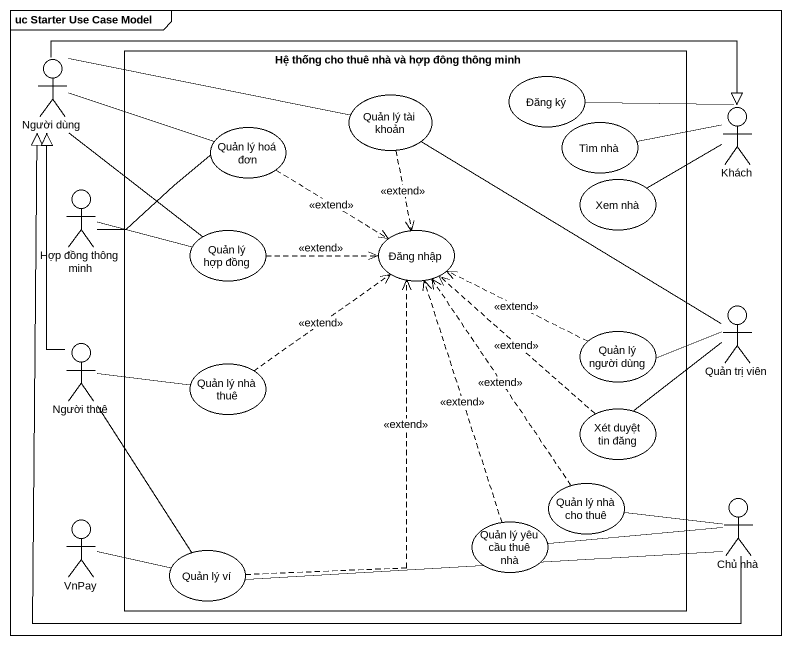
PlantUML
@startuml
mainframe uc Starter Use Case Model
actor "Người dùng" as Người_dùng
rectangle "Hệ thống cho thuê nhà và hợp đông thông minh" as Hệ_thống_cho_thuê_nhà_và {
  usecase "Quản lý tài khoản" as Quản_lý_tài_khoản
  usecase "Đăng ký" as Đăng_ký
  usecase "Quản lý hoá đơn" as Quản_lý_hoá_đơn
  usecase "Tìm nhà" as Tìm_nhà
  usecase "Xem nhà" as Xem_nhà
  usecase "Quản lý hợp đồng" as Quản_lý_hợp_đồng
  usecase "Đăng nhập" as Đăng_nhập
  usecase "Quản lý người dùng" as Quản_lý_người_dùng
  usecase "Quản lý nhà thuê" as Quản_lý_nhà_thuê
  usecase "Xét duyệt tin đăng" as Xét_duyệt_tin_đăng
  usecase "Quản lý nhà cho thuê" as Quản_lý_nhà_cho_thuê
  usecase "Quản lý yêu cầu thuê nhà" as Quản_lý_yêu_cầu_thuê_nhà
  usecase "Quản lý ví" as Quản_lý_ví
}
actor Khách
actor "Hợp đồng thông minh" as Hợp_đồng_thông_minh
actor "Người thuê" as Người_thuê
actor "Quản trị viên" as Quản_trị_viên
actor VnPay
actor "Chủ nhà" as Chủ_nhà
Người_dùng -right- Quản_lý_tài_khoản
Người_dùng -right-|> Khách
Người_dùng -right- Quản_lý_hoá_đơn
Người_dùng -- Quản_lý_hợp_đồng
Quản_lý_tài_khoản ..> Đăng_nhập : <<extend>>
Khách -left- Đăng_ký
Khách -left- Xem_nhà
Quản_lý_hoá_đơn ..> Đăng_nhập : <<extend>>
Tìm_nhà -right- Khách
Hợp_đồng_thông_minh -right- Quản_lý_hoá_đơn
Hợp_đồng_thông_minh -right- Quản_lý_hợp_đồng
Quản_lý_hợp_đồng .right.> Đăng_nhập : <<extend>>
Người_thuê -up-|> Người_dùng
Người_thuê -right- Quản_lý_nhà_thuê
Người_thuê -- Quản_lý_ví
Quản_lý_người_dùng .left.> Đăng_nhập : <<extend>>
Quản_trị_viên -up- Quản_lý_tài_khoản
Quản_trị_viên -left- Quản_lý_người_dùng
Quản_trị_viên -- Xét_duyệt_tin_đăng
Quản_lý_nhà_thuê .up.> Đăng_nhập : <<extend>>
Xét_duyệt_tin_đăng .up.> Đăng_nhập : <<extend>>
Quản_lý_nhà_cho_thuê .up.> Đăng_nhập : <<extend>>
VnPay -right- Quản_lý_ví
Quản_lý_yêu_cầu_thuê_nhà .up.> Đăng_nhập : <<extend>>
Chủ_nhà -up-|> Người_dùng
Chủ_nhà -left- Quản_lý_nhà_cho_thuê
Chủ_nhà -left- Quản_lý_yêu_cầu_thuê_nhà
Chủ_nhà -left- Quản_lý_ví
Quản_lý_ví .up.> Đăng_nhập : <<extend>>
@enduml
